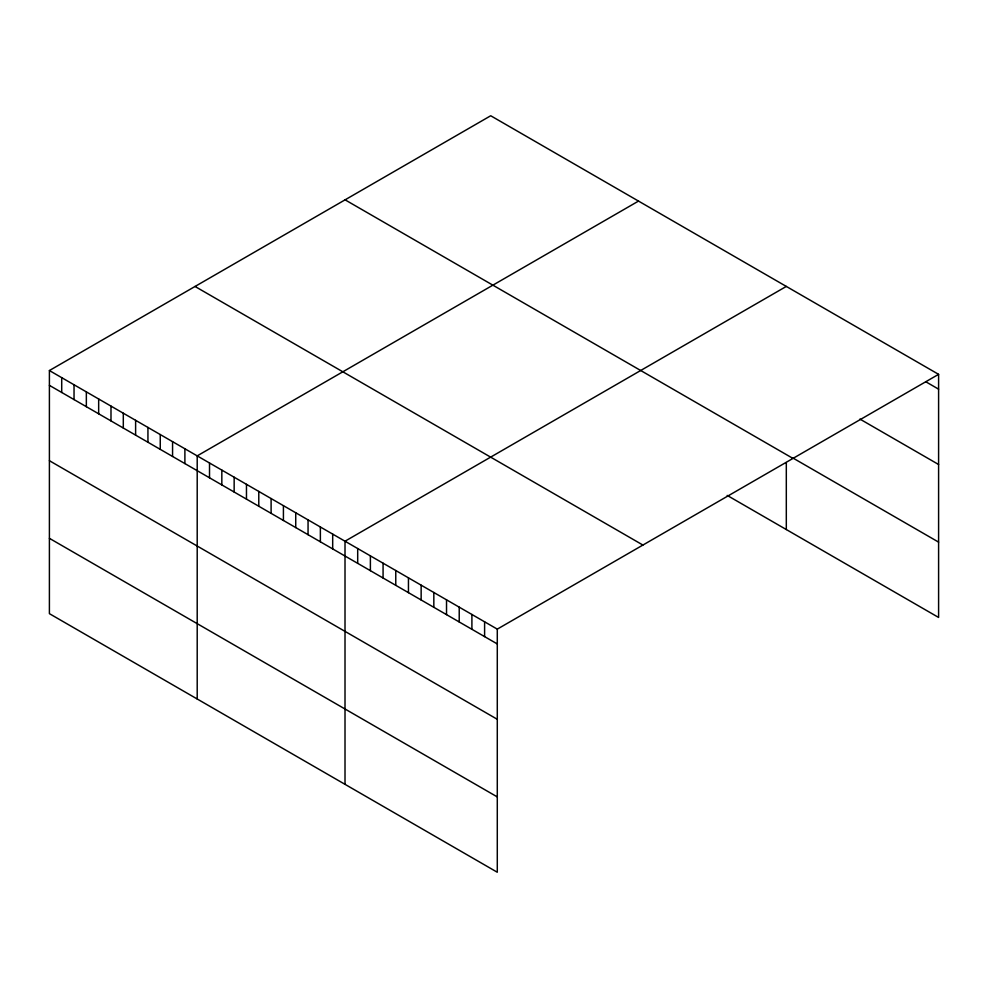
<?xml version="1.0" encoding="UTF-8"?>
<svg xmlns="http://www.w3.org/2000/svg" width="988" height="988" viewBox="0 0 988 988"><rect width="100%" height="100%" fill="white"/><g stroke="black" fill="none" stroke-linecap="round" stroke-linejoin="round"><path stroke-width="1.48" d="M49.4 370.549L497.285 629.134L497.285 872.243L49.4 613.659L49.4 370.549L490.715 115.757L938.6 374.341L938.6 617.451L727.193 495.408M638.52 201.083L197.205 455.876L197.205 698.998M786.312 286.421L345.01 541.214L345.01 784.324M497.285 629.134L938.6 374.341M925.904 381.825L938.6 389.161M859.918 419.073L938.6 464.496M792.66 457.864L938.6 542.116M345.084 199.835L792.969 458.42M195.031 286.458L642.916 545.055M49.4 385.357L497.285 643.941M49.4 460.704L497.285 719.289M49.4 538.324L497.285 796.908M786.312 462.569L786.312 529.531M484.602 621.798L484.602 636.618M471.906 614.474L471.906 629.294M459.222 607.151L459.222 621.971M446.527 599.827L446.527 614.635M433.831 592.491L433.831 607.311M421.147 585.168L421.147 599.988M408.452 577.844L408.452 592.664M395.768 570.521L395.768 585.328M383.072 563.185L383.072 578.005M370.389 555.861L370.389 570.681M357.693 548.538L357.693 563.358M332.684 534.1L332.684 548.92M320.371 526.987L320.371 541.807M308.058 519.873L308.058 534.693M295.733 512.772L295.733 527.58M283.42 505.658L283.42 520.478M271.107 498.545L271.107 513.365M258.782 491.431L258.782 506.251M246.469 484.318L246.469 499.138M234.156 477.216L234.156 492.024M221.831 470.103L221.831 484.923M209.518 462.989L209.518 477.809M184.892 448.762L184.892 463.582M172.567 441.661L172.567 456.468M160.254 434.547L160.254 449.367M147.941 427.434L147.941 442.254M135.615 420.32L135.615 435.14M123.302 413.206L123.302 428.026M110.989 406.105L110.989 420.913M98.664 398.991L98.664 413.811M86.351 391.878L86.351 406.698M74.038 384.764L74.038 399.584M61.713 377.651L61.713 392.471"/></g></svg>
